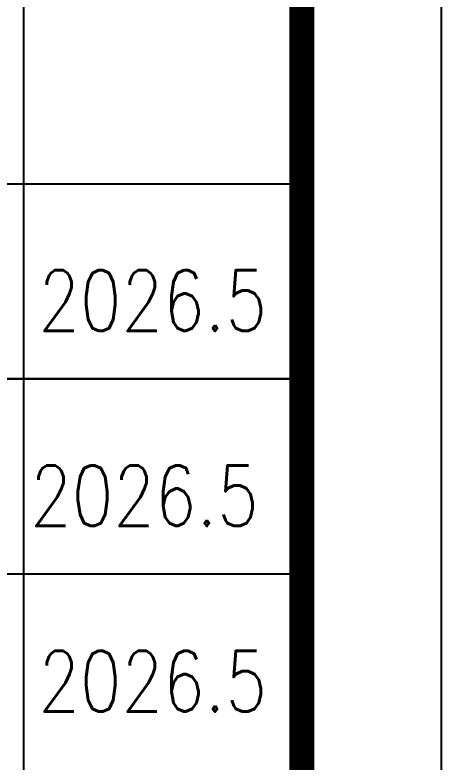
# Model space of a CAD drawing. Header units: metres. Extents: x 497246 to 997717, y 2998582 to 5998198.
# Drawn here: x 499074.88 to 499090.18, y 2999202.67 to 2999229.5 of the extents above; entities that cross this region are included whole.
import ezdxf

# ---------------------------------------------------------------- set-up
doc = ezdxf.new("R2010")
doc.units = ezdxf.units.M
doc.header["$LTSCALE"] = 1000
doc.layers.add('DIM', color=3, linetype='CONTINUOUS')
doc.layers.add('文字-给水', color=140, linetype='CONTINUOUS')
doc.styles.add('HZTXT', font='txt', dxfattribs={"width": 0.7, "bigfont": 'HZTXT'})

msp = doc.modelspace()

# ---------------------------------------------------------------- linework, layer by layer
at = {"layer": '文字-给水'}
for p, q in [((499075.183, 2999251.929), (499075.183, 2999195.429)), ((499085.183, 2999155.929), (499085.183, 2999251.929)), ((499031.67, 2999223.429), (499085.183, 2999223.429)), ((498882.034, 2999216.441), (499085.183, 2999216.441)), ((499031.67, 2999216.429), (499085.183, 2999216.429)), ((498882.034, 2999209.429), (499085.183, 2999209.429))]:
    msp.add_line(p, q, dxfattribs=at)
msp.add_lwpolyline([(499090.183, 2999276.929), (499090.183, 2998856.929), (498793.183, 2998856.929), (498793.183, 2999276.929)], close=True, dxfattribs=at)
at = {"layer": '文字-给水', "const_width": 0.9}
msp.add_lwpolyline([(499085.183, 2998861.929), (498798.183, 2998861.929), (498798.183, 2999251.929), (499085.183, 2999251.929)], close=True, dxfattribs=at)

# ---------------------------------------------------------------- texts
at = {"layer": 'DIM', "color": 0, "linetype": 'Continuous', "style": 'HZTXT', "width": 0.8}
for p in [(499075.721, 2999218.152), (499075.427, 2999211.147), (499075.721, 2999204.482)]:
    msp.add_text('2026.5', height=2.1773, dxfattribs=at).set_placement(p)

doc.saveas('drawing.dxf')
